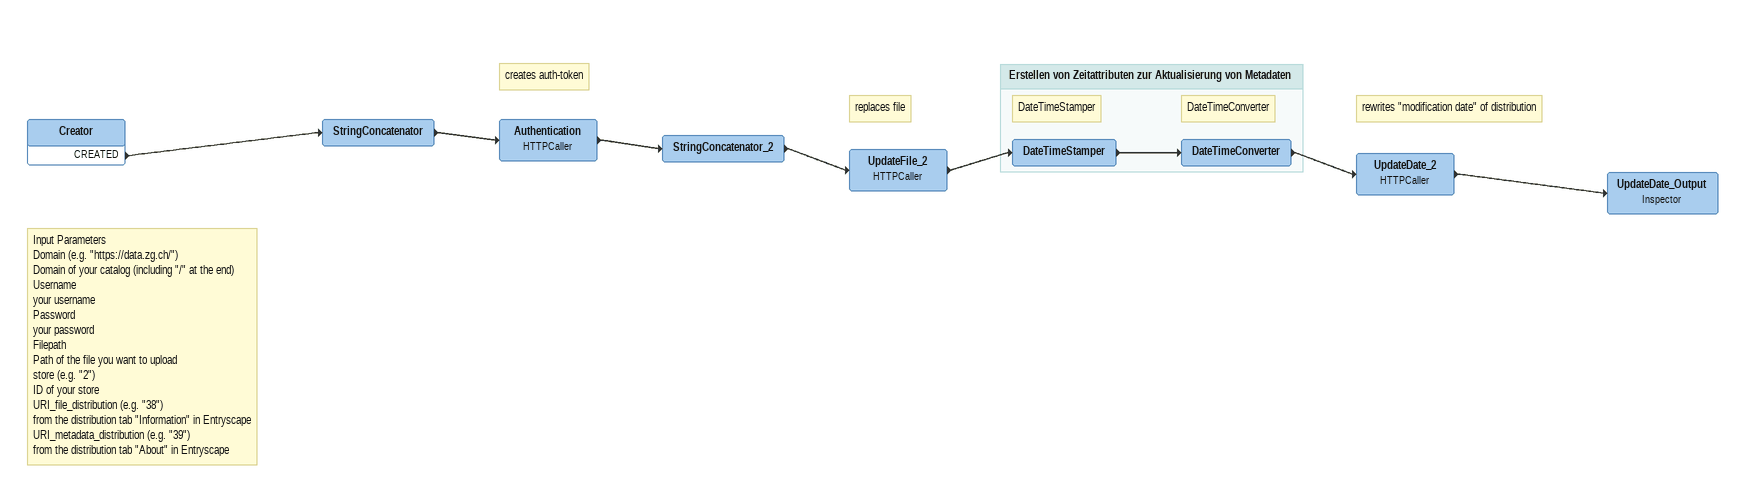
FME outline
Note: Input Parameters / Domain (e.g. "https://data.zg.ch/") / Domain of your catalog (including "/" at the end) / Username / your username / Password / your password / Filepath / Path of the file you want to upload / store (e.g. "2") / ID of your store / URI_file_distribution (e.g. "38") / from the distribution tab "Information" in Entryscape / URI_metadata_distribution (e.g. "39") / from the distribution tab "About" in Entryscape
Creator
    CREATED -> StringConcatenator
StringConcatenator
    -> Authentication
Note: creates auth-token
Authentication: HTTPCaller
    -> StringConcatenator_2
StringConcatenator_2
    -> UpdateFile_2
Note: replaces file
UpdateFile_2: HTTPCaller
    -> DateTimeStamper
Note: rewrites "modification date" of distribution
UpdateDate_2: HTTPCaller
    -> UpdateDate_Output
UpdateDate_Output: Inspector

Bookmark: Erstellen von Zeitattributen zur Aktualisierung von Metadaten
Note: DateTimeStamper
DateTimeStamper
    -> DateTimeConverter
Note: DateTimeConverter
DateTimeConverter
    -> UpdateDate_2
